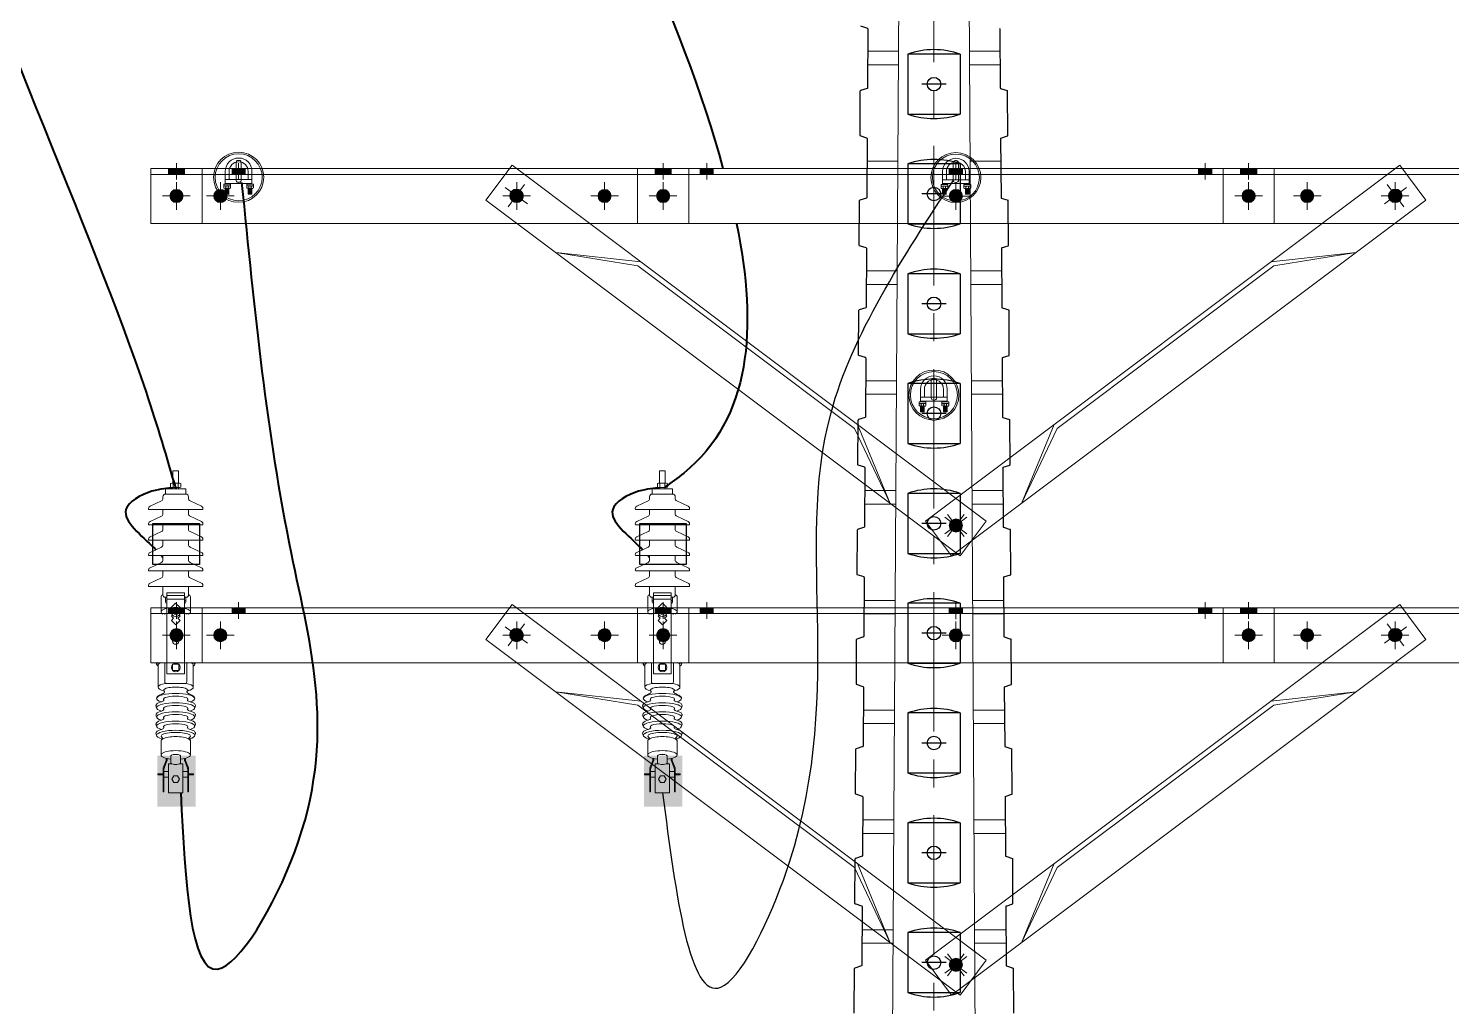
# Model space of a CAD drawing. Header units: millimetres. Extents: x 330554 to 656471, y 11007 to 130943.
# Drawn here: x 375405 to 377350, y 99543 to 100879 of the extents above; entities that cross this region are included whole.
import ezdxf

# ---------------------------------------------------------------- set-up
doc = ezdxf.new("R2010")
doc.units = ezdxf.units.MM
doc.header["$LTSCALE"] = 6
doc.linetypes.add('CENTER', pattern=[50.8, 31.75, -6.35, 6.35, -6.35])
doc.linetypes.add('HIDDEN', pattern=[9.525, 6.35, -3.175])
for name, color, linetype, lineweight in [('Boulon', 150, 'Continuous', 9), ('duong tam', 30, 'CENTER', 5), ('MBA', 10, 'Continuous', 25), ('Netlon', 5, 'Continuous', 40), ('Netvua', 3, 'Continuous', 20)]:
    doc.layers.add(name, color=color, linetype=linetype, lineweight=lineweight)
doc.layers.add('Nen', color=7, linetype='Continuous')
doc.layers.add('tbi', color=2, linetype='Continuous')

# ---------------------------------------------------------------- blocks, each defined once
blk = doc.blocks.new('Kep 3U nhin thang')
at = {"layer": 'tbi', "color": 115, "lineweight": 9}
for p, q in [((-18.2, -17.5), (-18.2, 0)), ((-13, -11.2), (-13, 0)), ((-3.6, -11.9), (-3.6, 11.9)), ((3.6, -11.9), (3.6, 11.9)), ((13, -11.2), (13, 0)), ((18.2, -17.5), (18.2, 0)), ((-20.2, -17.5), (-20.2, -19.7)), ((-11, -17.5), (-20.2, -17.5)), ((-13, -11.2), (-18.2, -11.2)), ((-13, -16.4), (-18.2, -16.4)), ((-13, -17.5), (-18.2, -17.5)), ((18.2, -11.2), (-13, -11.2)), ((18.2, -16.4), (-13, -16.4)), ((-13, -17.5), (-13, -16.4)), ((-11, -17.5), (-11, -19.7)), ((11, -17.5), (11, -19.7)), ((20.2, -17.5), (11, -17.5)), ((13, -17.5), (13, -16.4)), ((18.2, -17.5), (13, -17.5)), ((20.2, -17.5), (20.2, -19.7)), ((-20.2, -19.7), (-20.2, -22.5)), ((-20.2, -19.7), (-11, -19.7)), ((-12.5, -23.2), (-18.8, -23.2)), ((-18.2, -23.2), (-18.2, -31)), ((-13, -24.5), (-18.2, -24.5)), ((-13, -25.8), (-18.2, -25.8)), ((-13, -27.1), (-18.2, -27.1)), ((-13, -28.4), (-18.2, -28.4)), ((-13, -29.7), (-18.2, -29.7)), ((-13, -31), (-18.2, -31)), ((-17.4, -20.5), (-17.4, -22.5)), ((-14.1, -20.5), (-14.1, -22.5)), ((-11, -19.7), (-11, -22.5)), ((11, -19.7), (11, -22.5)), ((11, -19.7), (20.2, -19.7)), ((18.7, -23.2), (12.4, -23.2)), ((13, -23.2), (13, -31)), ((18.2, -24.5), (13, -24.5)), ((18.2, -25.8), (13, -25.8)), ((18.2, -27.1), (13, -27.1)), ((18.2, -28.4), (13, -28.4)), ((18.2, -29.7), (13, -29.7)), ((18.2, -31), (13, -31)), ((13.8, -20.5), (13.8, -22.5)), ((17.1, -20.5), (17.1, -22.5)), ((18.2, -23.2), (18.2, -31)), ((20.2, -19.7), (20.2, -22.5))]:
    blk.add_line(p, q, dxfattribs=at)
for centre, radius, start, end in [((0, 0), 18.2, 0, 180), ((0, 0), 13, 0, 180), ((-0.6, 11.9), 3.01, 92.8795, 180), ((0, 0), 15, 87.1205, 92.8795), ((0.6, 11.9), 3.01, 0, 87.1205), ((-0.6, -11.9), 3.01, 180, 267.1205), ((0, 0), 15, 267.1205, 272.8795), ((0.6, -11.9), 3.01, 272.8795, 0), ((-18.8, -21.4), 1.7, 33.9737, 146.0263), ((-18.8, -21.5), 1.7, 213.9737, 326.0263), ((-15.7, -22), 2.22, 41.4227, 138.5773), ((-15.7, -21), 2.22, 221.4227, 318.5773), ((-12.5, -21.7), 1.95, 38.1508, 141.8492), ((-12.5, -21.3), 1.95, 218.1508, 321.8492), ((12.4, -21.4), 1.7, 33.9737, 146.0263), ((12.4, -21.5), 1.7, 213.9737, 326.0263), ((15.5, -22), 2.22, 41.4227, 138.5773), ((15.5, -21), 2.22, 221.4227, 318.5773), ((18.7, -21.7), 1.95, 38.1508, 141.8492), ((18.7, -21.3), 1.95, 218.1508, 321.8492)]:
    blk.add_arc(centre, radius, start, end, dxfattribs=at)
blk = doc.blocks.new('Su treo nhin thang')
at = {"layer": 'Nen', "color": 2, "lineweight": 18}
for radius in [34.2, 32.1]:
    blk.add_circle((0, -8.1), radius, dxfattribs=at)
at = {"layer": 'Defpoints'}
blk.add_blockref('Kep 3U nhin thang', (0, 0), dxfattribs=at)
blk = doc.blocks.new('XA22')
at = {"layer": 'Nen', "lineweight": 9}
for points in [[(-1076, 29.6), (-1054, 29.6), (-1054, 37.6), (-1076, 37.6)], [(-989, 29.6), (-971, 29.6), (-971, 37.6), (-989, 37.6)], [(-411, 29.6), (-389, 29.6), (-389, 37.6), (-411, 37.6)], [(-349.5, 29.6), (-331.5, 29.6), (-331.5, 37.6), (-349.5, 37.6)], [(9, 37.6), (-9, 37.6), (-9, 29.6), (9, 29.6)], [(-9, 37.6), (9, 37.6), (9, 29.6), (-9, 29.6)], [(349.5, 29.6), (331.5, 29.6), (331.5, 37.6), (349.5, 37.6)], [(411, 29.6), (389, 29.6), (389, 37.6), (411, 37.6)]]:
    blk.add_hatch(color=0, dxfattribs=at).paths.add_polyline_path(points)
h = blk.add_hatch(color=0, dxfattribs=at)
edge = h.paths.add_edge_path()
edge.add_arc((-1065, 0.1), 9, 0, 360)
h = blk.add_hatch(color=0, dxfattribs=at)
edge = h.paths.add_edge_path()
edge.add_arc((-1005, 0.1), 9, 0, 360)
h = blk.add_hatch(color=0, dxfattribs=at)
edge = h.paths.add_edge_path()
edge.add_arc((-600, 0.1), 9, 0, 360)
h = blk.add_hatch(color=0, dxfattribs=at)
edge = h.paths.add_edge_path()
edge.add_arc((-480, 0.1), 9, 0, 360)
h = blk.add_hatch(color=0, dxfattribs=at)
edge = h.paths.add_edge_path()
edge.add_arc((-400, 0.1), 9, 0, 360)
h = blk.add_hatch(color=0, dxfattribs=at)
edge = h.paths.add_edge_path()
edge.add_arc((0, 0), 9, 0, 360)
h = blk.add_hatch(color=0, dxfattribs=at)
edge = h.paths.add_edge_path()
edge.add_arc((0, 0), 9, 0, 360)
h = blk.add_hatch(color=0, dxfattribs=at)
edge = h.paths.add_edge_path()
edge.add_arc((400, 0.1), 9, 0, 360)
h = blk.add_hatch(color=0, dxfattribs=at)
edge = h.paths.add_edge_path()
edge.add_arc((480, 0.1), 9, 0, 360)
h = blk.add_hatch(color=0, dxfattribs=at)
edge = h.paths.add_edge_path()
edge.add_arc((600, 0.1), 9, 0, 360)
at = {"layer": 'Nen', "color": 0, "lineweight": 9}
for p, q in [((0, 37.6), (-1100, 37.6)), ((-1030, -37.4), (-1030, 37.1)), ((0, 37.6), (1100, 37.6)), ((-1046.1, 0.1), (-1083.9, 0.1)), ((-1065, -18.8), (-1065, 18.9)), ((-986.1, 0.1), (-1023.9, 0.1)), ((-1005, -18.8), (-1005, 18.9)), ((-581.1, 0.1), (-618.9, 0.1)), ((-600, -18.8), (-600, 18.9)), ((-461.1, 0.1), (-498.9, 0.1)), ((-480, -18.8), (-480, 18.9)), ((-381.1, 0.1), (-418.9, 0.1)), ((-400, -18.8), (-400, 18.9)), ((-18.9, 0), (18.9, 0)), ((18.9, 0), (-18.9, 0)), ((0, 18.9), (0, -18.9)), ((0, 18.9), (0, -18.9)), ((381.1, 0.1), (418.9, 0.1)), ((400, -18.8), (400, 18.9)), ((461.1, 0.1), (498.9, 0.1)), ((480, -18.8), (480, 18.9)), ((581.1, 0.1), (618.9, 0.1)), ((600, -18.8), (600, 18.9)), ((0, -37.4), (-1100, -37.4)), ((0, -37.4), (1100, -37.4))]:
    blk.add_line(p, q, dxfattribs=at)
at = {"layer": 'Nen', "color": 0, "lineweight": 9, "ltscale": 0.005}
for q in [(-1100, 29.6), (1100, 29.6)]:
    blk.add_line((0, 29.6), q, dxfattribs=at)
at = {"layer": 'Nen', "color": 0, "lineweight": 9, "ltscale": 20}
for points in [[(-1065, 45.1), (-1065, 22.5)], [(-980, 45.1), (-980, 22.5)], [(-400, 45.1), (-400, 22.5)], [(-340.5, 45.1), (-340.5, 22.5)], [(0, 22.1), (0, 44.7)], [(0, 22.1), (0, 44.7)], [(340.5, 45.1), (340.5, 22.5)], [(400, 45.1), (400, 22.5)]]:
    blk.add_lwpolyline(points, dxfattribs=at)
at = {"layer": 'Nen', "color": 0, "lineweight": 9, "ltscale": 0.005}
for points in [[(-1100, -37.4), (-1030, -37.4), (-1030, 37.6), (-1100, 37.6)], [(-435, -37.4), (-365, -37.4), (-365, 37.6), (-435, 37.6)], [(435, -37.4), (365, -37.4), (365, 37.6), (435, 37.6)]]:
    blk.add_lwpolyline(points, close=True, dxfattribs=at)
at = {"layer": 'Nen', "color": 0, "lineweight": 9}
for points in [[(-1076, 29.6), (-1054, 29.6), (-1054, 37.6), (-1076, 37.6)], [(-989, 29.6), (-971, 29.6), (-971, 37.6), (-989, 37.6)], [(-411, 29.6), (-389, 29.6), (-389, 37.6), (-411, 37.6)], [(-349.5, 29.6), (-331.5, 29.6), (-331.5, 37.6), (-349.5, 37.6)], [(9, 37.6), (-9, 37.6), (-9, 29.6), (9, 29.6)], [(-9, 37.6), (9, 37.6), (9, 29.6), (-9, 29.6)], [(349.5, 29.6), (331.5, 29.6), (331.5, 37.6), (349.5, 37.6)], [(411, 29.6), (389, 29.6), (389, 37.6), (411, 37.6)]]:
    blk.add_lwpolyline(points, close=True, dxfattribs=at)
for centre in [(-1065, 0.1), (-1005, 0.1), (-600, 0.1), (-480, 0.1), (-400, 0.1), (0, 0), (0, 0), (400, 0.1), (480, 0.1), (600, 0.1)]:
    blk.add_circle(centre, 9, dxfattribs=at)
blk = doc.blocks.new('chong810')
at = {"layer": 'Nen', "lineweight": 9}
h = blk.add_hatch(color=256, dxfattribs=at)
edge = h.paths.add_edge_path()
edge.add_arc((0, 0), 9, 0, 360)
h = blk.add_hatch(color=256, dxfattribs=at)
edge = h.paths.add_edge_path()
edge.add_arc((750.8, 0), 9, 180, 540, ccw=False)
for p, q in [((190.4, 29.8), (89.9, -29.8)), ((89.9, -29.8), (190.4, 23.1)), ((190.4, 23.1), (560.4, 23.1)), ((660.9, -29.8), (560.4, 29.8)), ((560.4, 23.1), (660.9, -29.8)), ((18.8, 0), (-18.8, 0)), ((0, -18.9), (0, 18.9)), ((732, 0), (769.6, 0)), ((750.8, -18.9), (750.8, 18.9)), ((749.4, -29.8), (749.4, -29.8))]:
    blk.add_line(p, q, dxfattribs=at)
blk.add_lwpolyline([(-29.6, 29.8), (780.4, 29.8), (780.4, -29.8), (-29.6, -29.8)], close=True, dxfattribs=at)
for centre in [(0, 0), (750.8, 0)]:
    blk.add_circle(centre, 9, dxfattribs=at)

msp = doc.modelspace()

# ---------------------------------------------------------------- hatches: boundary and pattern name
at = {"layer": 'Nen'}
h = msp.add_hatch(color=256, dxfattribs=at)
h.set_gradient(color1=(0, 0, 255), one_color=1, tint=1)
h.paths.add_polyline_path([(375581.682, 99885.944), (375633.767, 99885.944), (375633.767, 99816.132), (375581.682, 99816.132)])
h = msp.add_hatch(color=256, dxfattribs=at)
h.set_gradient(color1=(0, 0, 255), one_color=1, tint=1)
h.paths.add_polyline_path([(376246.683, 99885.944), (376298.768, 99885.944), (376298.768, 99816.132), (376246.683, 99816.132)])

# ---------------------------------------------------------------- linework, layer by layer
for p, q in [((376552.121, 100879.195), (376542.992, 100882.178)), ((376552.466, 100878.717), (376551.927, 100797.866)), ((376732.838, 100878.717), (376733.377, 100797.866)), ((376541.648, 100732.805), (376542.056, 100793.923)), ((376551.582, 100797.395), (376542.4, 100794.395)), ((376733.721, 100797.395), (376742.903, 100794.395)), ((376743.655, 100732.805), (376743.248, 100793.923)), ((376551.122, 100729.343), (376541.993, 100732.326)), ((376551.466, 100728.865), (376550.927, 100648.015)), ((376733.837, 100728.865), (376734.376, 100648.015)), ((376734.182, 100729.343), (376743.311, 100732.326)), ((376540.649, 100582.952), (376541.056, 100644.084)), ((376550.582, 100647.543), (376541.402, 100644.556)), ((376734.721, 100647.543), (376743.902, 100644.556)), ((376744.654, 100582.952), (376744.247, 100644.084)), ((376550.123, 100579.491), (376540.994, 100582.474)), ((376550.467, 100579.012), (376549.928, 100498.162)), ((376734.836, 100579.012), (376735.375, 100498.162)), ((376735.181, 100579.491), (376744.31, 100582.474)), ((376539.65, 100433.1), (376540.057, 100494.218)), ((376549.583, 100497.69), (376540.402, 100494.69)), ((376735.72, 100497.69), (376744.901, 100494.69)), ((376745.654, 100433.1), (376745.246, 100494.218)), ((376549.123, 100429.639), (376539.994, 100432.621)), ((376549.468, 100429.16), (376548.929, 100348.31)), ((376735.835, 100429.16), (376736.374, 100348.31)), ((376736.18, 100429.639), (376745.309, 100432.621)), ((376538.65, 100283.248), (376539.058, 100344.366)), ((376548.584, 100347.838), (376539.403, 100344.838)), ((376736.719, 100347.838), (376745.901, 100344.838)), ((376746.653, 100283.248), (376746.245, 100344.366)), ((376548.124, 100279.787), (376538.995, 100282.769)), ((376548.469, 100279.308), (376547.93, 100198.458)), ((376736.834, 100279.308), (376737.374, 100198.458)), ((376737.179, 100279.787), (376746.308, 100282.769)), ((376547.585, 100197.986), (376538.404, 100194.986)), ((376737.718, 100197.986), (376746.9, 100194.986)), ((376537.651, 100133.396), (376538.059, 100194.514)), ((376747.652, 100133.396), (376747.245, 100194.514)), ((376547.125, 100129.934), (376537.996, 100132.917)), ((376547.47, 100129.456), (376546.931, 100048.605)), ((376737.834, 100129.456), (376738.373, 100048.605)), ((376738.178, 100129.934), (376747.307, 100132.917)), ((376536.652, 99983.543), (376537.06, 100044.662)), ((376546.586, 100048.133), (376537.404, 100045.134)), ((376738.717, 100048.133), (376747.899, 100045.134)), ((376748.651, 99983.543), (376748.244, 100044.662)), ((376546.126, 99980.082), (376536.997, 99983.065)), ((376739.178, 99980.082), (376748.307, 99983.065)), ((376546.47, 99979.603), (376545.931, 99898.753)), ((376738.833, 99979.603), (376739.372, 99898.753)), ((376535.653, 99833.691), (376536.06, 99894.809)), ((376545.587, 99898.281), (376536.405, 99895.281)), ((376739.717, 99898.281), (376748.898, 99895.281)), ((376749.65, 99833.691), (376749.243, 99894.809)), ((376545.127, 99830.23), (376535.998, 99833.213)), ((376545.471, 99829.751), (376544.932, 99748.901)), ((376739.832, 99829.751), (376740.371, 99748.901)), ((376740.177, 99830.23), (376749.306, 99833.213)), ((376544.587, 99748.429), (376535.406, 99745.429)), ((376740.716, 99748.429), (376749.897, 99745.429)), ((376534.654, 99683.839), (376535.061, 99744.957)), ((376750.65, 99683.839), (376750.242, 99744.957)), ((376544.127, 99680.378), (376534.998, 99683.36)), ((376544.472, 99679.899), (376543.933, 99599.049)), ((376740.831, 99679.899), (376741.37, 99599.049)), ((376741.176, 99680.378), (376750.305, 99683.36)), ((376533.655, 99533.987), (376534.062, 99595.118)), ((376543.588, 99598.577), (376534.407, 99595.591)), ((376741.716, 99598.577), (376750.896, 99595.591)), ((376751.649, 99533.987), (376751.241, 99595.118))]:
    msp.add_line(p, q)
at = {"color": 7}
for p, q in [((376606.813, 100844.155), (376606.813, 100762.239)), ((376678.49, 100844.155), (376606.813, 100844.155)), ((376678.49, 100844.155), (376678.49, 100762.239)), ((376606.813, 100762.239), (376678.49, 100762.239)), ((376606.813, 100694.155), (376606.813, 100612.239)), ((376678.49, 100694.155), (376606.813, 100694.155)), ((376678.49, 100694.155), (376678.49, 100612.239)), ((376606.813, 100612.239), (376678.49, 100612.239)), ((376606.813, 100544.155), (376606.813, 100462.239)), ((376678.49, 100544.155), (376606.813, 100544.155)), ((376678.49, 100544.155), (376678.49, 100462.239)), ((376606.813, 100462.239), (376678.49, 100462.239)), ((376606.813, 100394.155), (376606.813, 100312.239)), ((376678.49, 100394.155), (376606.813, 100394.155)), ((376678.49, 100394.155), (376678.49, 100312.239)), ((376606.813, 100312.239), (376678.49, 100312.239)), ((376606.813, 100244.155), (376606.813, 100162.239)), ((376678.49, 100244.155), (376606.813, 100244.155)), ((376678.49, 100244.155), (376678.49, 100162.239)), ((376606.813, 100162.239), (376678.49, 100162.239)), ((376606.813, 100094.155), (376606.813, 100012.239)), ((376678.49, 100094.155), (376606.813, 100094.155)), ((376678.49, 100094.155), (376678.49, 100012.239)), ((376606.813, 100012.239), (376678.49, 100012.239)), ((376606.813, 99944.155), (376606.813, 99862.239)), ((376678.49, 99944.155), (376606.813, 99944.155)), ((376678.49, 99944.155), (376678.49, 99862.239)), ((376606.813, 99862.239), (376678.49, 99862.239)), ((376606.813, 99794.155), (376606.813, 99712.239)), ((376678.49, 99794.155), (376606.813, 99794.155)), ((376678.49, 99794.155), (376678.49, 99712.239)), ((376606.813, 99712.239), (376678.49, 99712.239)), ((376606.813, 99644.155), (376606.813, 99562.239)), ((376678.49, 99644.155), (376606.813, 99644.155)), ((376678.49, 99644.155), (376678.49, 99562.239)), ((376606.813, 99562.239), (376678.49, 99562.239))]:
    msp.add_line(p, q, dxfattribs=at)
at = {"color": 7, "linetype": 'CENTER', "ltscale": 100}
for p, q in [((376659.397, 100803.131), (376625.907, 100803.131)), ((376659.397, 100653.131), (376625.907, 100653.131)), ((376659.397, 100503.131), (376625.907, 100503.131)), ((376659.397, 100353.131), (376625.907, 100353.131)), ((376659.397, 100203.131), (376625.907, 100203.131)), ((376659.397, 100053.131), (376625.907, 100053.131)), ((376659.397, 99903.131), (376625.907, 99903.131)), ((376659.397, 99753.131), (376625.907, 99753.131)), ((376659.397, 99603.131), (376625.907, 99603.131))]:
    msp.add_line(p, q, dxfattribs=at)
at = {"color": 7}
for centre in [(376642.652, 100803.131), (376642.652, 100653.131), (376642.652, 100503.131), (376642.652, 100353.131), (376642.652, 100203.131), (376642.652, 100053.131), (376642.652, 99903.131), (376642.652, 99753.131), (376642.652, 99603.131)]:
    msp.add_circle(centre, 9.216, dxfattribs=at)
for centre, radius, start, end in [((376551.966, 100878.72), 0.5, 359.617966, 71.906538), ((376733.338, 100878.72), 0.5, 108.093462, 180.382034), ((376642.652, 100742.44), 107.844, 70.590589, 109.409411), ((376542.556, 100793.919), 0.5, 108.093462, 179.617966), ((376551.427, 100797.87), 0.5, 288.093462, 359.617966), ((376733.877, 100797.87), 0.5, 180.382034, 251.906538), ((376742.748, 100793.919), 0.5, 0.382034, 71.906538), ((376642.652, 100863.954), 107.844, 250.590589, 289.409411), ((376542.148, 100732.801), 0.5, 179.617966, 251.906538), ((376550.966, 100728.868), 0.5, 359.617966, 71.906538), ((376734.337, 100728.868), 0.5, 108.093462, 180.382034), ((376743.155, 100732.801), 0.5, 288.093462, 0.382034), ((376642.652, 100592.44), 107.844, 70.590589, 109.409411), ((376541.556, 100644.081), 0.5, 108.020054, 179.617966), ((376550.427, 100648.018), 0.5, 288.020054, 359.617966), ((376734.876, 100648.018), 0.5, 180.382034, 251.979946), ((376743.747, 100644.081), 0.5, 0.382034, 71.979946), ((376642.652, 100713.954), 107.844, 250.590589, 289.409411), ((376541.149, 100582.949), 0.5, 179.617966, 251.906538), ((376549.967, 100579.016), 0.5, 359.617966, 71.906538), ((376735.336, 100579.016), 0.5, 108.093462, 180.382034), ((376744.154, 100582.949), 0.5, 288.093462, 0.382034), ((376642.652, 100442.44), 107.844, 70.590589, 109.409411), ((376540.557, 100494.215), 0.5, 108.093462, 179.617966), ((376549.428, 100498.165), 0.5, 288.093462, 359.617966), ((376735.875, 100498.165), 0.5, 180.382034, 251.906538), ((376744.746, 100494.215), 0.5, 0.382034, 71.906538), ((376642.652, 100563.954), 107.844, 250.590589, 289.409411), ((376540.15, 100433.097), 0.5, 179.617966, 251.906538), ((376548.968, 100429.163), 0.5, 359.617966, 71.906538), ((376736.335, 100429.163), 0.5, 108.093462, 180.382034), ((376745.154, 100433.097), 0.5, 288.093462, 0.382034), ((376642.652, 100292.44), 107.844, 70.590589, 109.409411), ((376539.558, 100344.363), 0.5, 108.093462, 179.617966), ((376548.429, 100348.313), 0.5, 288.093462, 359.617966), ((376736.874, 100348.313), 0.5, 180.382034, 251.906538), ((376745.745, 100344.363), 0.5, 0.382034, 71.906538), ((376642.652, 100413.954), 107.844, 250.590589, 289.409411), ((376539.15, 100283.244), 0.5, 179.617966, 251.906538), ((376547.969, 100279.311), 0.5, 359.617966, 71.906538), ((376737.334, 100279.311), 0.5, 108.093462, 180.382034), ((376746.153, 100283.244), 0.5, 288.093462, 0.382034), ((376642.652, 100142.44), 107.844, 70.590589, 109.409411), ((376547.43, 100198.461), 0.5, 288.093462, 359.617966), ((376737.874, 100198.461), 0.5, 180.382034, 251.906538), ((376538.559, 100194.51), 0.5, 108.093462, 179.617966), ((376746.745, 100194.51), 0.5, 0.382034, 71.906538), ((376642.652, 100263.954), 107.844, 250.590589, 289.409411), ((376538.151, 100133.392), 0.5, 179.617966, 251.906538), ((376546.97, 100129.459), 0.5, 359.617966, 71.906538), ((376738.334, 100129.459), 0.5, 108.093462, 180.382034), ((376747.152, 100133.392), 0.5, 288.093462, 0.382034), ((376642.652, 99992.44), 107.844, 70.590589, 109.409411), ((376537.56, 100044.658), 0.5, 108.093462, 179.617966), ((376546.431, 100048.609), 0.5, 288.093462, 359.617966), ((376738.873, 100048.609), 0.5, 180.382034, 251.906538), ((376747.744, 100044.658), 0.5, 0.382034, 71.906538), ((376642.652, 100113.954), 107.844, 250.590589, 289.409411), ((376537.152, 99983.54), 0.5, 179.617966, 251.906538), ((376748.151, 99983.54), 0.5, 288.093462, 0.382034), ((376545.971, 99979.607), 0.5, 359.617966, 71.906538), ((376739.333, 99979.607), 0.5, 108.093462, 180.382034), ((376642.652, 99842.44), 107.844, 70.590589, 109.409411), ((376536.56, 99894.806), 0.5, 108.093462, 179.617966), ((376545.431, 99898.756), 0.5, 288.093462, 359.617966), ((376739.872, 99898.756), 0.5, 180.382034, 251.906538), ((376748.743, 99894.806), 0.5, 0.382034, 71.906538), ((376642.652, 99963.954), 107.844, 250.590589, 289.409411), ((376536.153, 99833.688), 0.5, 179.617966, 251.906538), ((376544.971, 99829.755), 0.5, 359.617966, 71.906538), ((376740.332, 99829.755), 0.5, 108.093462, 180.382034), ((376749.15, 99833.688), 0.5, 288.093462, 0.382034), ((376642.652, 99692.44), 107.844, 70.590589, 109.409411), ((376544.432, 99748.904), 0.5, 288.093462, 359.617966), ((376740.871, 99748.904), 0.5, 180.382034, 251.906538), ((376535.561, 99744.954), 0.5, 108.093462, 179.617966), ((376749.742, 99744.954), 0.5, 0.382034, 71.906538), ((376642.652, 99813.954), 107.844, 250.590589, 289.409411), ((376535.154, 99683.836), 0.5, 179.617966, 251.906538), ((376543.972, 99679.902), 0.5, 359.617966, 71.906538), ((376741.331, 99679.902), 0.5, 108.093462, 180.382034), ((376750.15, 99683.836), 0.5, 288.093462, 0.382034), ((376642.652, 99542.44), 107.844, 70.590589, 109.409411), ((376534.562, 99595.115), 0.5, 108.020054, 179.617966), ((376543.433, 99599.052), 0.5, 288.020054, 359.617966), ((376741.87, 99599.052), 0.5, 180.382034, 251.979946), ((376750.741, 99595.115), 0.5, 0.382034, 71.979946), ((376642.652, 99663.954), 107.844, 250.590589, 289.409411)]:
    msp.add_arc(centre, radius, start, end)
msp.add_spline([(376271.858, 99835.114), (376351.447, 99569.57), (376436.915, 99715.921), (376502.036, 100354.175), (376668.903, 100671.27)], degree=3)
at = {"layer": 'Boulon'}
for p, q in [((376594.071, 100848.006), (376552.261, 100848.006)), ((376733.042, 100848.006), (376691.233, 100848.006)), ((376593.961, 100829.575), (376552.138, 100829.575)), ((376733.165, 100829.575), (376691.342, 100829.575)), ((376593.182, 100698.006), (376551.261, 100698.006)), ((376734.043, 100698.006), (376692.121, 100698.006)), ((376593.073, 100679.575), (376551.138, 100679.575)), ((376734.166, 100679.575), (376692.231, 100679.575)), ((376592.294, 100548.006), (376550.261, 100548.006)), ((376735.043, 100548.006), (376693.01, 100548.006)), ((376592.184, 100529.575), (376550.138, 100529.575)), ((376735.166, 100529.575), (376693.119, 100529.575)), ((376591.405, 100398.006), (376549.26, 100398.006)), ((376736.043, 100398.006), (376693.898, 100398.006)), ((376591.296, 100379.575), (376549.137, 100379.575)), ((376736.166, 100379.575), (376694.008, 100379.575)), ((376590.516, 100248.006), (376548.26, 100248.006)), ((376737.043, 100248.006), (376694.787, 100248.006)), ((376590.407, 100229.575), (376548.137, 100229.575)), ((376737.166, 100229.575), (376694.896, 100229.575)), ((376589.628, 100098.006), (376547.26, 100098.006)), ((376738.043, 100098.006), (376695.675, 100098.006)), ((376589.519, 100079.575), (376547.137, 100079.575)), ((376738.166, 100079.575), (376695.785, 100079.575)), ((376588.739, 99948.006), (376546.26, 99948.006)), ((376739.044, 99948.006), (376696.564, 99948.006)), ((376588.63, 99929.575), (376546.137, 99929.575)), ((376739.166, 99929.575), (376696.673, 99929.575)), ((376587.851, 99798.006), (376545.26, 99798.006)), ((376740.044, 99798.006), (376697.453, 99798.006)), ((376587.742, 99779.575), (376545.137, 99779.575)), ((376740.167, 99779.575), (376697.562, 99779.575)), ((376586.962, 99648.006), (376544.259, 99648.006)), ((376741.044, 99648.006), (376698.341, 99648.006)), ((376586.853, 99629.575), (376544.137, 99629.575)), ((376741.167, 99629.575), (376698.45, 99629.575))]:
    msp.add_line(p, q, dxfattribs=at)
at = {"layer": 'duong tam'}
msp.add_line((376642.652, 101633.163), (376642.652, 97694.287), dxfattribs=at)
at = {"layer": 'MBA', "linetype": 'HIDDEN', "lineweight": 5, "ltscale": 100}
for p, q in [((376598.721, 101633.163), (376575.194, 97661.254)), ((376686.582, 101633.163), (376709.718, 97727.355))]:
    msp.add_line(p, q, dxfattribs=at)
at = {"layer": 'Nen'}
for points in [[(375575.612, 100202.797), (375639.29, 100202.797), (375639.29, 100146.86), (375575.612, 100146.86)], [(376240.612, 100202.797), (376304.291, 100202.797), (376304.291, 100146.86), (376240.612, 100146.86)]]:
    msp.add_lwpolyline(points, close=True, dxfattribs=at)
at = {"layer": 'Netlon'}
for points in [[(375429.912, 101699.883), (375391.57, 101697.482), (375566.234, 100382.182), (375606.671, 100250.428)], [(375613.474, 99835.114), (375663.907, 99594.292), (375769.359, 99754.58), (375764.774, 100162.171), (375697.214, 100668.811)]]:
    msp.add_spline(points, degree=3, dxfattribs=at)
for points, knots in [([(376247.059, 101704.119), (376213.473, 101704.625), (375815.312, 101710.63), (376246.261, 101095.088), (376354.277, 100687.835)], [0, 0, 0, 0, 94.90214901, 1125.07305077, 1125.07305077, 1125.07305077, 1125.07305077]), ([(376372.734, 100612.835), (376402.501, 100469.187), (376391.536, 100335.195), (376283.917, 100258.99), (376275.136, 100252.772)], [1172.0189449, 1172.0189449, 1172.0189449, 1172.0189449, 1532.01360193, 1563.99874047, 1563.99874047, 1563.99874047, 1563.99874047]), ([(375602.699, 100251.333), (375596.293, 100251.304), (375570.335, 100249.196), (375516.694, 100218.287), (375561.071, 100186.426), (375578.855, 100167.703), (375579.307, 100167.222)], [0, 0, 0, 0, 53.19872773, 127.7388274, 239.92450586, 242.88401611, 242.88401611, 242.88401611, 242.88401611]), ([(376267.7, 100251.333), (376261.293, 100251.304), (376235.336, 100249.196), (376181.695, 100218.287), (376226.071, 100186.426), (376243.856, 100167.703), (376244.307, 100167.222)], [0, 0, 0, 0, 53.19872773, 127.7388274, 239.92450586, 242.88401611, 242.88401611, 242.88401611, 242.88401611])]:
    msp.add_open_spline(points, degree=3, knots=knots, dxfattribs=at)
at = {"layer": 'Netvua'}
for p, q in [((375601.475, 100258.237), (375611.867, 100258.237)), ((376266.475, 100258.237), (376276.868, 100258.237)), ((375589.19, 100239.551), (375589.19, 100237.124)), ((375592.79, 100250.428), (375592.79, 100243.151)), ((375606.671, 100250.428), (375592.79, 100250.428)), ((375592.79, 100243.151), (375606.671, 100243.151)), ((375592.79, 100243.151), (375606.671, 100243.151)), ((375601.475, 100252.237), (375611.867, 100252.237)), ((375606.671, 100250.428), (375620.552, 100250.428)), ((375620.552, 100243.151), (375606.671, 100243.151)), ((375620.552, 100243.151), (375606.671, 100243.151)), ((375620.552, 100250.428), (375620.552, 100243.151)), ((375624.152, 100239.551), (375624.152, 100237.124)), ((376254.19, 100239.551), (376254.19, 100237.124)), ((376257.79, 100250.428), (376257.79, 100243.151)), ((376271.672, 100250.428), (376257.79, 100250.428)), ((376257.79, 100243.151), (376271.672, 100243.151)), ((376257.79, 100243.151), (376271.672, 100243.151)), ((376266.475, 100252.237), (376276.868, 100252.237)), ((376271.672, 100250.428), (376285.553, 100250.428)), ((376285.553, 100243.151), (376271.672, 100243.151)), ((376285.553, 100243.151), (376271.672, 100243.151)), ((376285.553, 100250.428), (376285.553, 100243.151)), ((376289.153, 100239.551), (376289.153, 100237.124)), ((375606.671, 100222.151), (375569.674, 100222.151)), ((375571.55, 100226.605), (375587.111, 100233.861)), ((375589.19, 100222.151), (375589.19, 100216.124)), ((375606.671, 100222.151), (375643.668, 100222.151)), ((375624.152, 100222.151), (375624.152, 100216.124)), ((375641.793, 100226.605), (375626.231, 100233.861)), ((376271.672, 100222.151), (376234.674, 100222.151)), ((376236.55, 100226.605), (376252.112, 100233.861)), ((376254.19, 100222.151), (376254.19, 100216.124)), ((376271.672, 100222.151), (376308.669, 100222.151)), ((376289.153, 100222.151), (376289.153, 100216.124)), ((376306.793, 100226.605), (376291.232, 100233.861)), ((375606.671, 100201.151), (375569.674, 100201.151)), ((375571.55, 100205.605), (375587.111, 100212.861)), ((375589.19, 100201.151), (375589.19, 100195.124)), ((375606.671, 100201.151), (375643.668, 100201.151)), ((375624.152, 100201.151), (375624.152, 100195.124)), ((375641.793, 100205.605), (375626.231, 100212.861)), ((376271.672, 100201.151), (376234.674, 100201.151)), ((376236.55, 100205.605), (376252.112, 100212.861)), ((376254.19, 100201.151), (376254.19, 100195.124)), ((376271.672, 100201.151), (376308.669, 100201.151)), ((376289.153, 100201.151), (376289.153, 100195.124)), ((376306.793, 100205.605), (376291.232, 100212.861)), ((375606.671, 100180.151), (375569.674, 100180.151)), ((375571.55, 100184.605), (375587.111, 100191.861)), ((375589.19, 100180.151), (375589.19, 100174.124)), ((375606.671, 100180.151), (375643.668, 100180.151)), ((375624.152, 100180.151), (375624.152, 100174.124)), ((375641.793, 100184.605), (375626.231, 100191.861)), ((376271.672, 100180.151), (376234.674, 100180.151)), ((376236.55, 100184.605), (376252.112, 100191.861)), ((376254.19, 100180.151), (376254.19, 100174.124)), ((376271.672, 100180.151), (376308.669, 100180.151)), ((376289.153, 100180.151), (376289.153, 100174.124)), ((376306.793, 100184.605), (376291.232, 100191.861)), ((375606.671, 100159.151), (375569.674, 100159.151)), ((375571.55, 100163.605), (375587.111, 100170.861)), ((375589.19, 100159.151), (375589.19, 100153.124)), ((375606.671, 100159.151), (375643.668, 100159.151)), ((375624.152, 100159.151), (375624.152, 100153.124)), ((375641.793, 100163.605), (375626.231, 100170.861)), ((376271.672, 100159.151), (376234.674, 100159.151)), ((376236.55, 100163.605), (376252.112, 100170.861)), ((376254.19, 100159.151), (376254.19, 100153.124)), ((376271.672, 100159.151), (376308.669, 100159.151)), ((376289.153, 100159.151), (376289.153, 100153.124)), ((376306.793, 100163.605), (376291.232, 100170.861)), ((375606.671, 100138.151), (375569.674, 100138.151)), ((375571.55, 100142.605), (375587.111, 100149.861)), ((375589.19, 100138.151), (375589.19, 100132.124)), ((375606.671, 100138.151), (375643.668, 100138.151)), ((375624.152, 100138.151), (375624.152, 100132.124)), ((375641.793, 100142.605), (375626.231, 100149.861)), ((376271.672, 100138.151), (376234.674, 100138.151)), ((376236.55, 100142.605), (376252.112, 100149.861)), ((376254.19, 100138.151), (376254.19, 100132.124)), ((376271.672, 100138.151), (376308.669, 100138.151)), ((376289.153, 100138.151), (376289.153, 100132.124)), ((376306.793, 100142.605), (376291.232, 100149.861)), ((375571.55, 100121.605), (375587.111, 100128.861)), ((375641.793, 100121.605), (375626.231, 100128.861)), ((376236.55, 100121.605), (376252.112, 100128.861)), ((376306.793, 100121.605), (376291.232, 100128.861)), ((375569.674, 100117.151), (375643.668, 100117.151)), ((375586.571, 100102.887), (375586.571, 100082.112)), ((375592.823, 100095.589), (375592.823, 100102.178)), ((375592.823, 100102.178), (375594.671, 100102.178)), ((375618.671, 100102.178), (375620.52, 100102.178)), ((375620.52, 100095.589), (375620.52, 100102.178)), ((375626.771, 100102.887), (375626.771, 100082.112)), ((376234.674, 100117.151), (376308.669, 100117.151)), ((376251.572, 100102.887), (376251.572, 100082.112)), ((376257.823, 100095.589), (376257.823, 100102.178)), ((376257.823, 100102.178), (376259.672, 100102.178)), ((376283.672, 100102.178), (376285.52, 100102.178)), ((376285.52, 100095.589), (376285.52, 100102.178)), ((376291.772, 100102.887), (376291.772, 100082.112)), ((375594.023, 100097.568), (375594.671, 100097.568)), ((375594.671, 100094.389), (375594.023, 100094.389)), ((375618.671, 100097.568), (375619.32, 100097.568)), ((375619.32, 100094.389), (375618.671, 100094.389)), ((376259.023, 100097.568), (376259.672, 100097.568)), ((376259.672, 100094.389), (376259.023, 100094.389)), ((376283.672, 100097.568), (376284.32, 100097.568)), ((376284.32, 100094.389), (376283.672, 100094.389)), ((375582.683, 99979.508), (375582.683, 100010.088)), ((375630.659, 99979.508), (375630.659, 100009.606)), ((376247.684, 99979.508), (376247.684, 100010.088)), ((376295.66, 99979.508), (376295.66, 100009.606)), ((375592.515, 99984.628), (375620.827, 99984.628)), ((376257.516, 99984.628), (376285.827, 99984.628)), ((375586.571, 99905.893), (375586.571, 99886.748)), ((375626.771, 99905.893), (375626.771, 99886.748)), ((376251.572, 99905.893), (376251.572, 99886.748)), ((376291.772, 99905.893), (376291.772, 99886.748)), ((375599.981, 99885.775), (375599.981, 99875.724)), ((375613.134, 99875.724), (375613.134, 99885.775)), ((376264.981, 99885.775), (376264.981, 99875.724)), ((376278.135, 99875.724), (376278.135, 99885.775)), ((375582.375, 99860.867), (375589.339, 99860.867)), ((375630.967, 99860.867), (375624.232, 99860.867)), ((376247.375, 99860.867), (376254.339, 99860.867)), ((376295.968, 99860.867), (376289.232, 99860.867))]:
    msp.add_line(p, q, dxfattribs=at)
for points in [[(375602.699, 100258.237), (375602.699, 100274.983), (375610.643, 100274.983), (375610.643, 100258.237)], [(376267.7, 100258.237), (376267.7, 100274.983), (376275.644, 100274.983), (376275.644, 100258.237)], [(375599.743, 100257.703), (375599.743, 100252.772)], [(375603.207, 100252.772), (375603.207, 100257.703)], [(375610.135, 100252.772), (375610.135, 100257.703)], [(375613.599, 100257.703), (375613.599, 100252.772)], [(376264.743, 100257.703), (376264.743, 100252.772)], [(376268.208, 100252.772), (376268.208, 100257.703)], [(376275.136, 100252.772), (376275.136, 100257.703)], [(376278.6, 100257.703), (376278.6, 100252.772)], [(375610.643, 100252.237), (375610.643, 100250.428), (375602.699, 100250.428), (375602.699, 100252.237)], [(376275.644, 100252.237), (376275.644, 100250.428), (376267.7, 100250.428), (376267.7, 100252.237)], [(375589.185, 100105.178), (375589.185, 100117.151), (375624.158, 100117.151), (375624.158, 100105.178)], [(375592.823, 100102.178), (375592.185, 100102.178)], [(375618.671, 100099.448), (375618.671, 100108.203), (375594.671, 100108.203), (375594.671, 100099.448)], [(375621.158, 100102.178), (375620.52, 100102.178)], [(376254.185, 100105.178), (376254.185, 100117.151), (376289.158, 100117.151), (376289.158, 100105.178)], [(376257.823, 100102.178), (376257.185, 100102.178)], [(376283.672, 100099.448), (376283.672, 100108.203), (376259.672, 100108.203), (376259.672, 100099.448)], [(376286.158, 100102.178), (376285.52, 100102.178)], [(375602.056, 100086.951), (375600.665, 100088.341), (375606.605, 100094.281), (375612.545, 100088.341), (375611.221, 100087.018)], [(376267.057, 100086.951), (376265.666, 100088.341), (376271.606, 100094.281), (376277.545, 100088.341), (376276.221, 100087.018)], [(375603.701, 100073.613), (375600.731, 100076.583), (375602.149, 100078)], [(375609.641, 100073.613), (375612.611, 100070.643), (375606.671, 100064.703), (375600.731, 100070.643), (375603.701, 100073.613)], [(375611.194, 100078), (375612.611, 100076.583), (375609.641, 100073.613)], [(376268.702, 100073.613), (376265.732, 100076.583), (376267.149, 100078)], [(376274.641, 100073.613), (376277.611, 100070.643), (376271.672, 100064.703), (376265.732, 100070.643), (376268.702, 100073.613)], [(376276.194, 100078), (376277.611, 100076.583), (376274.641, 100073.613)], [(375612.514, 99874.922), (375616.529, 99874.922), (375616.529, 99835.114), (375596.813, 99835.114), (375596.813, 99874.922), (375600.601, 99874.922)], [(376277.514, 99874.922), (376281.53, 99874.922), (376281.53, 99835.114), (376261.814, 99835.114), (376261.814, 99874.922), (376265.602, 99874.922)], [(375589.339, 99859.671), (375582.375, 99859.671), (375582.375, 99860.867)], [(375596.813, 99856.532), (375590.536, 99856.532), (375590.536, 99864.006), (375596.813, 99864.006)], [(375616.529, 99856.532), (375623.035, 99856.532), (375623.035, 99864.006), (375616.529, 99864.006)], [(375624.232, 99859.671), (375630.967, 99859.671), (375630.967, 99860.867)], [(376254.339, 99859.671), (376247.375, 99859.671), (376247.375, 99860.867)], [(376261.814, 99856.532), (376255.537, 99856.532), (376255.537, 99864.006), (376261.814, 99864.006)], [(376281.53, 99856.532), (376288.035, 99856.532), (376288.035, 99864.006), (376281.53, 99864.006)], [(376289.232, 99859.671), (376295.968, 99859.671), (376295.968, 99860.867)]]:
    msp.add_lwpolyline(points, dxfattribs=at)
for points in [[(375594.671, 100104.603), (375618.671, 100104.603), (375618.671, 100108.203), (375594.671, 100108.203)], [(375594.671, 100099.448), (375618.671, 100099.448), (375618.671, 99997.448), (375594.671, 99997.448)], [(376259.672, 100104.603), (376283.672, 100104.603), (376283.672, 100108.203), (376259.672, 100108.203)], [(376259.672, 100099.448), (376283.672, 100099.448), (376283.672, 99997.448), (376259.672, 99997.448)], [(375610.828, 100082.522), (375608.75, 100086.122), (375604.593, 100086.122), (375602.514, 100082.522), (375604.593, 100078.922), (375608.75, 100078.922)], [(376275.829, 100082.522), (376273.75, 100086.122), (376269.593, 100086.122), (376267.515, 100082.522), (376269.593, 100078.922), (376273.75, 100078.922)], [(375602.471, 100010.661), (375610.871, 100010.661), (375610.871, 100002.261), (375602.471, 100002.261)], [(376267.472, 100010.661), (376275.872, 100010.661), (376275.872, 100002.261), (376267.472, 100002.261)], [(375611.867, 99853.644), (375609.269, 99858.144), (375604.073, 99858.144), (375601.475, 99853.644), (375604.073, 99849.144), (375609.269, 99849.144)], [(376276.868, 99853.644), (376274.27, 99858.144), (376269.074, 99858.144), (376266.475, 99853.644), (376269.074, 99849.144), (376274.27, 99849.144)]]:
    msp.add_lwpolyline(points, close=True, dxfattribs=at)
for points in [[(375591.751, 100013.202, 0.05786277), (375591.671, 100012.515), (375591.671, 99986.715, 0.19466654), (375592.515, 99984.628)], [(375620.827, 99984.628, 0.19466654), (375621.671, 99986.715), (375621.671, 100012.515, 0.05786277), (375621.591, 100013.202, 0.05786277)], [(376256.751, 100013.202, 0.05786277), (376256.672, 100012.515), (376256.672, 99986.715, 0.19466654), (376257.516, 99984.628)], [(376285.827, 99984.628, 0.19466654), (376286.672, 99986.715), (376286.672, 100012.515, 0.05786277), (376286.592, 100013.202, 0.05786277)], [(375593.703, 99882.164), (375593.703, 99880.215, -0.09442651), (375593.493, 99879.112), (375589.633, 99869.351, 0.09442651), (375589.339, 99867.806), (375589.339, 99836.503), (375590.536, 99836.503), (375590.536, 99867.807, -0.09442651), (375590.746, 99868.91), (375594.606, 99878.671, 0.09442651), (375594.901, 99880.216), (375594.901, 99881.885), (375593.703, 99882.164)], [(375619.867, 99882.164), (375619.867, 99880.215, 0.09442651), (375620.077, 99879.112), (375623.938, 99869.351, -0.09442651), (375624.232, 99867.806), (375624.232, 99836.503), (375623.035, 99836.503), (375623.035, 99867.807, 0.09442651), (375622.824, 99868.91), (375618.964, 99878.671, -0.09442651), (375618.67, 99880.216), (375618.67, 99881.885), (375619.867, 99882.164)], [(376258.704, 99882.164), (376258.704, 99880.215, -0.09442651), (376258.494, 99879.112), (376254.634, 99869.351, 0.09442651), (376254.339, 99867.806), (376254.339, 99836.503), (376255.537, 99836.503), (376255.537, 99867.807, -0.09442651), (376255.747, 99868.91), (376259.607, 99878.671, 0.09442651), (376259.901, 99880.216), (376259.901, 99881.885), (376258.704, 99882.164)], [(376284.868, 99882.164), (376284.868, 99880.215, 0.09442651), (376285.078, 99879.112), (376288.938, 99869.351, -0.09442651), (376289.232, 99867.806), (376289.232, 99836.503), (376288.035, 99836.503), (376288.035, 99867.807, 0.09442651), (376287.825, 99868.91), (376283.965, 99878.671, -0.09442651), (376283.67, 99880.216), (376283.67, 99881.885), (376284.868, 99882.164)]]:
    msp.add_lwpolyline(points, format="xyb", dxfattribs=at)
for centre, radius in [((375606.671, 100082.522), 6.396), ((375606.671, 100082.522), 3.6), ((376271.672, 100082.522), 6.396), ((376271.672, 100082.522), 3.6), ((375606.671, 100042.142), 4.2), ((376271.672, 100042.142), 4.2), ((375606.671, 100006.461), 5.94), ((376271.672, 100006.461), 5.94)]:
    msp.add_circle(centre, radius, dxfattribs=at)
for centre, radius, start, end in [((375601.475, 100255.163), 3.074, 55.70962, 124.29038), ((375606.671, 100246.742), 11.496, 72.462262, 107.537738), ((375611.867, 100255.163), 3.074, 55.70962, 124.29038), ((376266.475, 100255.163), 3.074, 55.70962, 124.29038), ((376271.672, 100246.742), 11.496, 72.462262, 107.537738), ((376276.868, 100255.163), 3.074, 55.70962, 124.29038), ((375585.59, 100237.124), 3.6, 295, 0), ((375592.79, 100239.551), 3.6, 90, 180), ((375601.475, 100255.312), 3.074, 235.70962, 304.29038), ((375606.671, 100263.733), 11.496, 252.462262, 287.537738), ((375611.867, 100255.312), 3.074, 235.70962, 304.29038), ((375620.552, 100239.551), 3.6, 0, 90), ((375627.752, 100237.124), 3.6, 180, 245), ((376250.59, 100237.124), 3.6, 295, 0), ((376257.79, 100239.551), 3.6, 90, 180), ((376266.475, 100255.312), 3.074, 235.70962, 304.29038), ((376271.672, 100263.733), 11.496, 252.462262, 287.537738), ((376276.868, 100255.312), 3.074, 235.70962, 304.29038), ((376285.553, 100239.551), 3.6, 0, 90), ((376292.753, 100237.124), 3.6, 180, 245), ((375573.071, 100223.342), 3.6, 115, 199.321116), ((375585.59, 100216.124), 3.6, 295, 0), ((375627.752, 100216.124), 3.6, 180, 245), ((375640.271, 100223.342), 3.6, 340.678884, 65), ((376238.072, 100223.342), 3.6, 115, 199.321116), ((376250.59, 100216.124), 3.6, 295, 0), ((376292.753, 100216.124), 3.6, 180, 245), ((376305.272, 100223.342), 3.6, 340.678884, 65), ((375573.071, 100202.342), 3.6, 115, 199.321116), ((375640.271, 100202.342), 3.6, 340.678884, 65), ((376238.072, 100202.342), 3.6, 115, 199.321116), ((376305.272, 100202.342), 3.6, 340.678884, 65), ((375573.071, 100181.342), 3.6, 115, 199.321116), ((375585.59, 100195.124), 3.6, 295, 0), ((375627.752, 100195.124), 3.6, 180, 245), ((375640.271, 100181.342), 3.6, 340.678884, 65), ((376238.072, 100181.342), 3.6, 115, 199.321116), ((376250.59, 100195.124), 3.6, 295, 0), ((376292.753, 100195.124), 3.6, 180, 245), ((376305.272, 100181.342), 3.6, 340.678884, 65), ((375573.071, 100160.342), 3.6, 115, 199.321116), ((375585.59, 100174.124), 3.6, 295, 0), ((375627.752, 100174.124), 3.6, 180, 245), ((375640.271, 100160.342), 3.6, 340.678884, 65), ((376238.072, 100160.342), 3.6, 115, 199.321116), ((376250.59, 100174.124), 3.6, 295, 0), ((376292.753, 100174.124), 3.6, 180, 245), ((376305.272, 100160.342), 3.6, 340.678884, 65), ((375573.071, 100139.342), 3.6, 115, 199.321116), ((375585.59, 100153.124), 3.6, 295, 0), ((375627.752, 100153.124), 3.6, 180, 245), ((375640.271, 100139.342), 3.6, 340.678884, 65), ((376238.072, 100139.342), 3.6, 115, 199.321116), ((376250.59, 100153.124), 3.6, 295, 0), ((376292.753, 100153.124), 3.6, 180, 245), ((376305.272, 100139.342), 3.6, 340.678884, 65), ((375573.071, 100118.342), 3.6, 115, 199.321116), ((375585.59, 100132.124), 3.6, 295, 0), ((375627.752, 100132.124), 3.6, 180, 245), ((375640.271, 100118.342), 3.6, 340.678884, 65), ((376238.072, 100118.342), 3.6, 115, 199.321116), ((376250.59, 100132.124), 3.6, 295, 0), ((376292.753, 100132.124), 3.6, 180, 245), ((376305.272, 100118.342), 3.6, 340.678884, 65), ((375592.185, 100105.178), 3, 180, 270), ((375594.023, 100098.768), 1.2, 180, 270), ((375619.32, 100098.768), 1.2, 270, 0), ((375621.158, 100105.178), 3, 270, 0), ((376257.185, 100105.178), 3, 180, 270), ((376259.023, 100098.768), 1.2, 180, 270), ((376284.32, 100098.768), 1.2, 270, 0), ((376286.158, 100105.178), 3, 270, 0), ((375594.023, 100095.589), 1.2, 180, 270), ((375606.671, 100082.522), 3.32, 0, 270), ((375619.32, 100095.589), 1.2, 270, 0), ((376259.023, 100095.589), 1.2, 180, 270), ((376271.672, 100082.522), 3.32, 0, 270), ((376284.32, 100095.589), 1.2, 270, 0)]:
    msp.add_arc(centre, radius, start, end, dxfattribs=at)
for centre, major_axis, ratio, start_param, end_param in [((375606.671, 100102.887), (-20.1, 0), 0.29850746, 5.76754118, 6.28318531), ((375606.671, 100102.887), (-20.1, 0), 0.29850746, 3.14159265, 3.65723678), ((376271.672, 100102.887), (-20.1, 0), 0.29850746, 5.76754118, 6.28318531), ((376271.672, 100102.887), (-20.1, 0), 0.29850746, 3.14159265, 3.65723678), ((375606.671, 100082.112), (-20.1, 0), 0.29850746, 5.35216394, 6.74305495), ((375606.671, 100073.708), (-26.1, 0), 0.26436782, 5.19012529, 5.36204053), ((375606.671, 100082.112), (-20.1, 0), 0.29850746, 2.68172301, 4.07261402), ((375606.671, 100073.708), (-26.1, 0), 0.26436782, 4.06273743, 4.23465267), ((376271.672, 100082.112), (-20.1, 0), 0.29850746, 5.35216394, 6.74305495), ((376271.672, 100073.708), (-26.1, 0), 0.26436782, 5.19012529, 5.36204053), ((376271.672, 100082.112), (-20.1, 0), 0.29850746, 2.68172301, 4.07261402), ((376271.672, 100073.708), (-26.1, 0), 0.26436782, 4.06273743, 4.23465267), ((375606.671, 100010.798), (-26.1, 0), 0.26436782, 5.9273668, 6.68825233), ((375606.671, 100009.879), (-24, 0), 0.275, 5.75544958, 6.31496292), ((375606.671, 100009.879), (-24, 0), 0.275, 3.10981504, 3.66932838), ((375606.671, 100010.798), (-26.1, 0), 0.26436782, 2.73652563, 3.49741117), ((376271.672, 100010.798), (-26.1, 0), 0.26436782, 5.9273668, 6.68825233), ((376271.672, 100009.879), (-24, 0), 0.275, 5.75544958, 6.31496292), ((376271.672, 100009.879), (-24, 0), 0.275, 3.10981504, 3.66932838), ((376271.672, 100010.798), (-26.1, 0), 0.26436782, 2.73652563, 3.49741117), ((375606.671, 99979.299), (-23.984, 0), 0.27533574, 5.34375924, 7.11711175), ((375606.671, 99979.299), (-23.984, 0), 0.27533574, 2.30766621, 4.08101872), ((376271.672, 99979.299), (-23.984, 0), 0.27533574, 5.34375924, 7.11711175), ((376271.672, 99979.299), (-23.984, 0), 0.27533574, 2.30766621, 4.08101872), ((375606.671, 99963.873), (-26.1, 0), 0.26436782, 2.4221148, 7.00266316), ((375606.671, 99975.308), (-16.5, 0), 0.25454545, 2.92558649, 6.49919147), ((375606.671, 99963.24), (-16.5, 0), 0.23636364, 3.14159265, 6.28318531), ((376271.672, 99963.873), (-26.1, 0), 0.26436782, 2.4221148, 7.00266316), ((376271.672, 99975.308), (-16.5, 0), 0.25454545, 2.92558649, 6.49919147), ((376271.672, 99963.24), (-16.5, 0), 0.23636364, 3.14159265, 6.28318531), ((375606.671, 99951.322), (-26.1, 0), 0.26436782, 2.4221148, 7.00266316), ((375606.671, 99938.772), (-26.1, 0), 0.26436782, 2.4221148, 7.00266316), ((375606.671, 99950.689), (-16.5, 0), 0.23636364, 3.14159265, 6.28318531), ((376271.672, 99951.322), (-26.1, 0), 0.26436782, 2.4221148, 7.00266316), ((376271.672, 99938.772), (-26.1, 0), 0.26436782, 2.4221148, 7.00266316), ((376271.672, 99950.689), (-16.5, 0), 0.23636364, 3.14159265, 6.28318531), ((375606.671, 99926.221), (-26.1, 0), 0.26436782, 2.4221148, 7.00266316), ((375606.671, 99938.138), (-16.5, 0), 0.23636364, 3.14159265, 6.28318531), ((375606.671, 99925.588), (-16.5, 0), 0.23636364, 3.14159265, 6.28318531), ((376271.672, 99926.221), (-26.1, 0), 0.26436782, 2.4221148, 7.00266316), ((376271.672, 99938.138), (-16.5, 0), 0.23636364, 3.14159265, 6.28318531), ((376271.672, 99925.588), (-16.5, 0), 0.23636364, 3.14159265, 6.28318531), ((375606.671, 99913.67), (-26.1, 0), 0.26436782, 2.35980866, 7.06496931), ((375606.671, 99912.565), (-20.1, 0), 0.25373134, 2.83688433, 6.58789363), ((375606.671, 99905.893), (-20.1, 0), 0.29850746, 3.14159265, 6.28318531), ((376271.672, 99913.67), (-26.1, 0), 0.26436782, 2.35980866, 7.06496931), ((376271.672, 99912.565), (-20.1, 0), 0.25373134, 2.83688433, 6.58789363), ((376271.672, 99905.893), (-20.1, 0), 0.29850746, 3.14159265, 6.28318531), ((375606.671, 99886.748), (-20.1, 0), 0.29850746, 1.89815558, 7.51466013), ((375606.557, 99885.775), (-6.577, 0), 0.28759509, 3.14159265, 6.28318531), ((376271.672, 99886.748), (-20.1, 0), 0.29850746, 1.89815558, 7.51466013), ((376271.558, 99885.775), (-6.577, 0), 0.28759509, 3.14159265, 6.28318531)]:
    msp.add_ellipse(centre, major_axis=major_axis, ratio=ratio, start_param=start_param, end_param=end_param, dxfattribs=at)
at = {"layer": 'Netvua', "extrusion": (0, 0, -1)}
for centre in [(375606.557, 99875.724), (376271.558, 99875.724)]:
    msp.add_ellipse(centre, major_axis=(-6.577, 0), ratio=0.28759509, start_param=3.14159265, end_param=6.28318531, dxfattribs=at)
at = {"layer": 'Netvua'}
for points in [[(375586.402, 100159.151), (375587.357, 100157.991), (375588.285, 100156.834), (375589.19, 100155.677)], [(376251.402, 100159.151), (376252.357, 100157.991), (376253.286, 100156.834), (376254.19, 100155.677)], [(375588.659, 100079.45), (375588.768, 100079.37), (375588.879, 100079.288), (375588.99, 100079.202)], [(375624.683, 100079.45), (375624.574, 100079.37), (375624.463, 100079.288), (375624.353, 100079.202)], [(376253.66, 100079.45), (376253.769, 100079.37), (376253.879, 100079.288), (376253.99, 100079.202)], [(376289.683, 100079.45), (376289.574, 100079.37), (376289.464, 100079.288), (376289.353, 100079.202)], [(375579.675, 100013.202), (375579.722, 100012.366), (375580.147, 100011.582), (375580.571, 100010.798)], [(375633.668, 100013.202), (375633.62, 100012.366), (375633.196, 100011.582), (375632.771, 100010.798)], [(376244.675, 100013.202), (376244.723, 100012.366), (376245.147, 100011.582), (376245.572, 100010.798)], [(376298.668, 100013.202), (376298.621, 100012.366), (376298.196, 100011.582), (376297.772, 100010.798)]]:
    msp.add_open_spline(points, degree=3, dxfattribs=at)
for points in [[(375590.171, 99963.24), (375590.2, 99962.542), (375590.597, 99961.98), (375588.304, 99959.83), (375579.948, 99955.201), (375579.671, 99953.952), (375580.571, 99951.322)], [(375590.555, 99974.408), (375591.388, 99973.627), (375591.443, 99973.051), (375589.339, 99970.823), (375584.442, 99968.334), (375580.775, 99965.285), (375580.571, 99963.873)], [(375622.788, 99974.408), (375621.954, 99973.627), (375621.899, 99973.051), (375624.003, 99970.823), (375628.9, 99968.334), (375632.567, 99965.285), (375632.771, 99963.873)], [(375623.171, 99963.24), (375623.143, 99962.542), (375622.745, 99961.98), (375625.038, 99959.83), (375633.394, 99955.201), (375633.671, 99953.952), (375632.771, 99951.322)], [(376255.172, 99963.24), (376255.2, 99962.542), (376255.597, 99961.98), (376253.305, 99959.83), (376244.949, 99955.201), (376244.672, 99953.952), (376245.572, 99951.322)], [(376255.555, 99974.408), (376256.389, 99973.627), (376256.444, 99973.051), (376254.34, 99970.823), (376249.443, 99968.334), (376245.775, 99965.285), (376245.572, 99963.873)], [(376287.788, 99974.408), (376286.954, 99973.627), (376286.899, 99973.051), (376289.003, 99970.823), (376293.901, 99968.334), (376297.568, 99965.285), (376297.772, 99963.873)], [(376288.172, 99963.24), (376288.143, 99962.542), (376287.746, 99961.98), (376290.038, 99959.83), (376298.394, 99955.201), (376298.672, 99953.952), (376297.772, 99951.322)], [(375590.171, 99950.689), (375590.2, 99949.991), (375590.597, 99949.429), (375588.304, 99947.279), (375579.948, 99942.65), (375579.671, 99941.402), (375580.571, 99938.772)], [(375623.171, 99950.689), (375623.143, 99949.991), (375622.745, 99949.429), (375625.038, 99947.279), (375633.394, 99942.65), (375633.671, 99941.402), (375632.771, 99938.772)], [(376255.172, 99950.689), (376255.2, 99949.991), (376255.597, 99949.429), (376253.305, 99947.279), (376244.949, 99942.65), (376244.672, 99941.402), (376245.572, 99938.772)], [(376288.172, 99950.689), (376288.143, 99949.991), (376287.746, 99949.429), (376290.038, 99947.279), (376298.394, 99942.65), (376298.672, 99941.402), (376297.772, 99938.772)], [(375590.171, 99938.138), (375590.2, 99937.44), (375590.597, 99936.879), (375588.304, 99934.728), (375579.948, 99930.099), (375579.671, 99928.851), (375580.571, 99926.221)], [(375590.171, 99925.588), (375590.2, 99924.89), (375590.597, 99924.328), (375588.304, 99922.178), (375579.948, 99917.549), (375579.671, 99916.3), (375580.571, 99913.67)], [(375623.171, 99938.138), (375623.143, 99937.44), (375622.745, 99936.879), (375625.038, 99934.728), (375633.394, 99930.099), (375633.671, 99928.851), (375632.771, 99926.221)], [(375623.171, 99925.588), (375623.143, 99924.89), (375622.745, 99924.328), (375625.038, 99922.178), (375633.394, 99917.549), (375633.671, 99916.3), (375632.771, 99913.67)], [(376255.172, 99938.138), (376255.2, 99937.44), (376255.597, 99936.879), (376253.305, 99934.728), (376244.949, 99930.099), (376244.672, 99928.851), (376245.572, 99926.221)], [(376255.172, 99925.588), (376255.2, 99924.89), (376255.597, 99924.328), (376253.305, 99922.178), (376244.949, 99917.549), (376244.672, 99916.3), (376245.572, 99913.67)], [(376288.172, 99938.138), (376288.143, 99937.44), (376287.746, 99936.879), (376290.038, 99934.728), (376298.394, 99930.099), (376298.672, 99928.851), (376297.772, 99926.221)], [(376288.172, 99925.588), (376288.143, 99924.89), (376287.746, 99924.328), (376290.038, 99922.178), (376298.394, 99917.549), (376298.672, 99916.3), (376297.772, 99913.67)]]:
    msp.add_spline(points, degree=3, dxfattribs=at)
for points in [[(375587.497, 99911.035), (375588.434, 99910.357), (375589.021, 99909.776), (375588.754, 99909.226), (375587.546, 99908.44), (375586.571, 99907.243), (375586.572, 99906.512), (375586.571, 99905.619)], [(375625.845, 99911.035), (375624.908, 99910.357), (375624.321, 99909.776), (375624.588, 99909.226), (375625.797, 99908.44), (375626.771, 99907.243), (375626.771, 99906.512), (375626.771, 99905.619)], [(376252.498, 99911.035), (376253.435, 99910.357), (376254.022, 99909.776), (376253.755, 99909.226), (376252.546, 99908.44), (376251.572, 99907.243), (376251.572, 99906.512), (376251.572, 99905.619)], [(376290.846, 99911.035), (376289.908, 99910.357), (376289.322, 99909.776), (376289.589, 99909.226), (376290.797, 99908.44), (376291.772, 99907.243), (376291.771, 99906.512), (376291.772, 99905.619)]]:
    msp.add_open_spline(points, degree=3, knots=[5.96185018, 5.96185018, 5.96185018, 5.96185018, 7.02492763, 8.38998586, 9.41618036, 16.02065823, 16.55792139, 16.55792139, 16.55792139, 16.55792139], dxfattribs=at)

# ---------------------------------------------------------------- block references
for p in [(376672.67, 100650.255), (376672.67, 100050.255)]:
    msp.add_blockref('XA22', p)
at = {"layer": 'Nen'}
for p in [(375692.668, 100684.012), (376672.67, 100683.659), (376642.652, 100386.534)]:
    msp.add_blockref('Su treo nhin thang', p, dxfattribs=at)
at = {"layer": 'Nen', "xscale": -1, "rotation": 323.1251968642763}
for p in [(376672.67, 100200.255), (376672.67, 99600.255)]:
    msp.add_blockref('chong810', p, dxfattribs=at)
at = {"layer": 'Nen', "rotation": 36.87480313572366}
for p in [(376672.67, 100200.255), (376672.67, 99600.255)]:
    msp.add_blockref('chong810', p, dxfattribs=at)

doc.saveas('drawing.dxf')
